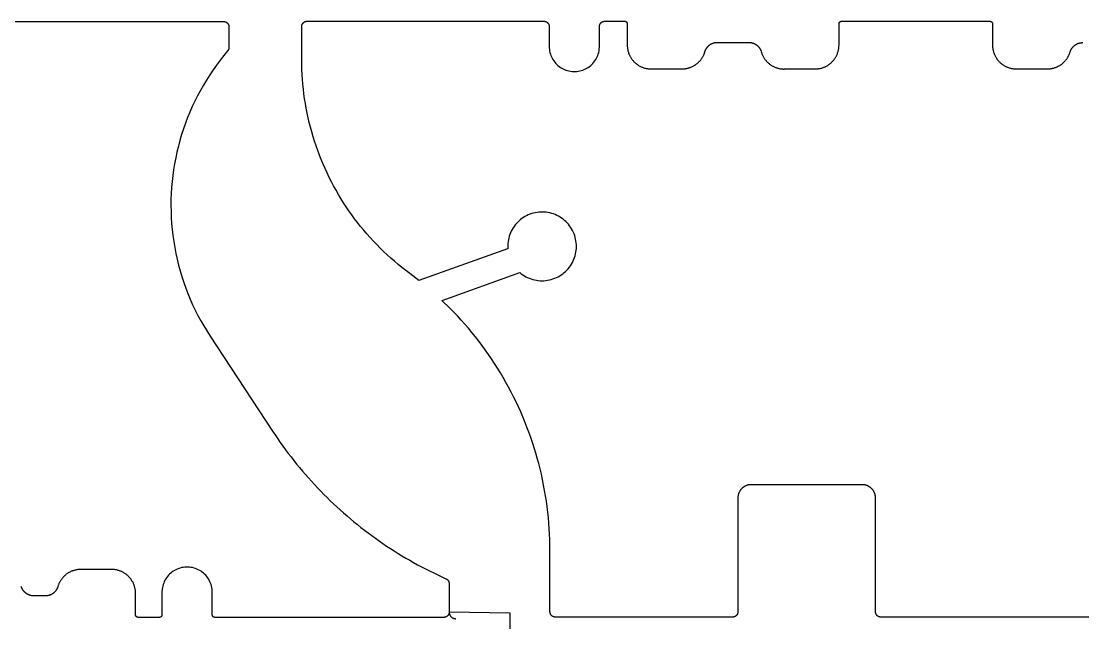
# Model space of a CAD drawing. Extents: x 15 to 3256, y 15 to 486.
# Drawn here: x 1900.8 to 2301.9, y 256.4 to 485.8 of the extents above; entities that cross this region are included whole.
import ezdxf

# ---------------------------------------------------------------- set-up
doc = ezdxf.new("R2010")
doc.units = 0

msp = doc.modelspace()

# ---------------------------------------------------------------- linework, layer by layer
at = {"layer": 'Layer 0', "color": 1}
for p, q in [((1829.300049, 485.700012), (1977.300049, 485.700012)), ((2008.800049, 485.800018), (2098.300049, 485.800018)), ((2121.300049, 485.800018), (2128.800049, 485.800018)), ((2210.800049, 485.800018), (2266.800049, 485.800018)), ((1979.300049, 483.700012), (1979.300049, 475.899994)), ((2006.800049, 471.200012), (2006.800049, 483.800018)), ((2100.300049, 483.800018), (2100.300049, 476.300018)), ((2119.300049, 476.300018), (2119.300049, 483.800018)), ((2129.800049, 484.800018), (2129.800049, 476.800018)), ((2209.800049, 476.800018), (2209.800049, 484.800018)), ((2267.800049, 484.800018), (2267.800049, 476.800018)), ((2163.900146, 477.800018), (2175.699951, 477.800018)), ((2138.800049, 467.800018), (2150.5, 467.800018)), ((2189.100098, 467.800018), (2200.800049, 467.800018)), ((2276.800049, 467.800018), (2288.5, 467.800018)), ((2084.600098, 399.800018), (2051.100098, 387.899994)), ((2051.100098, 387.899994), (2047.599976, 390.600006)), ((2059.800049, 380.399994), (2089.199951, 390.899994)), ((1972.200073, 366.899994), (1995.800049, 331)), ((2218.600098, 310.800018), (2176.600098, 310.800018)), ((2171.600098, 305.800018), (2171.600098, 262.800018)), ((2223.600098, 262.800018), (2223.600098, 305.800018)), ((2100.600098, 262.800018), (2100.600098, 285.800018)), ((1935, 278.800018), (1923.300049, 278.800018)), ((2062.5, 273.5), (2062.5, 262.700012)), ((1909.900024, 268.800018), (1905.599976, 268.800018)), ((1944, 261.700012), (1944, 269.800018)), ((1954, 270.200012), (1954, 261.700012)), ((1973, 261.700012), (1973, 270.200012)), ((2085.600098, 262.300018), (2062.5, 262.700012)), ((2085.600098, 256.399994), (2085.600098, 262.300018)), ((2169.600098, 260.800018), (2102.600098, 260.800018)), ((2373.600098, 260.800018), (2225.600098, 260.800018)), ((1953, 260.700012), (1945, 260.700012)), ((2060.5, 260.700012), (1974, 260.700012))]:
    msp.add_line(p, q, dxfattribs=at)
for points in [[(1977.300049, 485.700012), (1977.361572, 485.699066), (1977.423096, 485.696228), (1977.484497, 485.691498), (1977.545654, 485.684875), (1977.606689, 485.676361), (1977.667358, 485.666016), (1977.727661, 485.653778), (1977.787598, 485.639679), (1977.847046, 485.623749), (1977.906006, 485.606018), (1977.964355, 485.586456), (1978.022095, 485.565125), (1978.079102, 485.542023), (1978.135498, 485.517181), (1978.19104, 485.490601), (1978.245728, 485.462341), (1978.299438, 485.432404), (1978.352295, 485.400818), (1978.404175, 485.367645), (1978.454956, 485.332855), (1978.504639, 485.296539), (1978.553223, 485.258728), (1978.600586, 485.219421), (1978.646729, 485.17868), (1978.69165, 485.136536), (1978.735107, 485.093018), (1978.777344, 485.048187), (1978.818115, 485.002075), (1978.857544, 484.954742), (1978.895386, 484.906219), (1978.931763, 484.856567), (1978.966553, 484.805786), (1978.999756, 484.753998), (1979.031372, 484.701172), (1979.061401, 484.64743), (1979.089722, 484.592773), (1979.116333, 484.537262), (1979.141235, 484.480957), (1979.164429, 484.42392), (1979.185791, 484.366211), (1979.205444, 484.307861), (1979.223267, 484.248932), (1979.239258, 484.189484), (1979.253418, 484.129578), (1979.265625, 484.069244), (1979.276123, 484.008575), (1979.284668, 483.947632), (1979.291382, 483.886444), (1979.296143, 483.825073), (1979.300049, 483.702026)], [(2006.800049, 483.800018), (2006.801025, 483.861603), (2006.803833, 483.923126), (2006.808594, 483.984558), (2006.815186, 484.045807), (2006.82373, 484.106812), (2006.834106, 484.167511), (2006.846313, 484.227875), (2006.860474, 484.287842), (2006.876343, 484.347351), (2006.894165, 484.406311), (2006.913696, 484.464722), (2006.935059, 484.522491), (2006.958252, 484.57959), (2006.983154, 484.635925), (2007.009766, 484.691498), (2007.037964, 484.746216), (2007.067993, 484.800018), (2007.099609, 484.852875), (2007.132813, 484.904755), (2007.167603, 484.955566), (2007.203979, 485.00528), (2007.241943, 485.053864), (2007.28125, 485.101257), (2007.322021, 485.1474), (2007.364258, 485.192291), (2007.407837, 485.23584), (2007.452637, 485.278046), (2007.498779, 485.318817), (2007.546143, 485.358185), (2007.594727, 485.396057), (2007.644531, 485.432404), (2007.695313, 485.467224), (2007.747192, 485.500458), (2007.800049, 485.532074), (2007.853882, 485.562042), (2007.908569, 485.590332), (2007.964111, 485.616943), (2008.020508, 485.641815), (2008.077515, 485.664948), (2008.135376, 485.68634), (2008.193726, 485.705902), (2008.252686, 485.723663), (2008.312256, 485.739624), (2008.372192, 485.753723), (2008.432495, 485.765961), (2008.493286, 485.776337), (2008.554321, 485.784851), (2008.615479, 485.791473), (2008.67688, 485.796234), (2008.800049, 485.800018)], [(2098.300049, 485.800018), (2098.361572, 485.799072), (2098.423096, 485.796234), (2098.484375, 485.791504), (2098.545654, 485.784882), (2098.606689, 485.776367), (2098.667236, 485.766022), (2098.727539, 485.753784), (2098.787598, 485.739685), (2098.846924, 485.723755), (2098.906006, 485.706024), (2098.964355, 485.686462), (2099.021973, 485.665131), (2099.079102, 485.642029), (2099.135498, 485.617188), (2099.190918, 485.590607), (2099.245605, 485.562347), (2099.299561, 485.53241), (2099.352295, 485.500824), (2099.404053, 485.467651), (2099.454834, 485.432861), (2099.504639, 485.396545), (2099.553223, 485.358734), (2099.600586, 485.319427), (2099.646729, 485.278687), (2099.69165, 485.236542), (2099.735107, 485.193024), (2099.777344, 485.148193), (2099.818115, 485.102081), (2099.857422, 485.054749), (2099.895264, 485.006226), (2099.931641, 484.956573), (2099.966553, 484.905792), (2099.999756, 484.854004), (2100.031494, 484.801178), (2100.061523, 484.747437), (2100.089844, 484.69278), (2100.116455, 484.637268), (2100.141357, 484.580963), (2100.164551, 484.523926), (2100.185791, 484.466217), (2100.205322, 484.407867), (2100.223145, 484.348938), (2100.239258, 484.28949), (2100.253418, 484.229584), (2100.265625, 484.16925), (2100.276123, 484.108582), (2100.284668, 484.047638), (2100.29126, 483.98645), (2100.296143, 483.925079), (2100.300049, 483.802032)], [(2119.300049, 483.800018), (2119.301025, 483.861603), (2119.303955, 483.923126), (2119.308594, 483.984558), (2119.315186, 484.045807), (2119.32373, 484.106812), (2119.333984, 484.167511), (2119.346436, 484.227875), (2119.360352, 484.287842), (2119.376465, 484.347351), (2119.394043, 484.406311), (2119.413818, 484.464722), (2119.435059, 484.522491), (2119.458252, 484.57959), (2119.483154, 484.635925), (2119.509766, 484.691498), (2119.538086, 484.746216), (2119.568115, 484.800018), (2119.599609, 484.852875), (2119.632813, 484.904755), (2119.667725, 484.955566), (2119.704102, 485.00528), (2119.741943, 485.053864), (2119.78125, 485.101257), (2119.822021, 485.1474), (2119.864258, 485.192291), (2119.907715, 485.23584), (2119.952637, 485.278046), (2119.998779, 485.318817), (2120.046143, 485.358185), (2120.094727, 485.396057), (2120.144531, 485.432404), (2120.195313, 485.467224), (2120.24707, 485.500458), (2120.300049, 485.532074), (2120.35376, 485.562042), (2120.408447, 485.590332), (2120.464111, 485.616943), (2120.520508, 485.641815), (2120.577637, 485.664948), (2120.635254, 485.68634), (2120.693848, 485.705902), (2120.752686, 485.723663), (2120.812256, 485.739624), (2120.87207, 485.753723), (2120.932617, 485.765961), (2120.993164, 485.776337), (2121.054199, 485.784851), (2121.115479, 485.791473), (2121.177002, 485.796234), (2121.300049, 485.800018)], [(2128.800049, 485.800018), (2128.830811, 485.79953), (2128.861572, 485.798126), (2128.892334, 485.795746), (2128.922852, 485.79245), (2128.953369, 485.788208), (2128.983643, 485.78302), (2129.013916, 485.776886), (2129.043701, 485.769867), (2129.073486, 485.761902), (2129.103027, 485.753021), (2129.13208, 485.743256), (2129.161133, 485.732574), (2129.189697, 485.721039), (2129.217773, 485.708588), (2129.245605, 485.695313), (2129.272949, 485.681183), (2129.299805, 485.666199), (2129.326172, 485.650421), (2129.352051, 485.63382), (2129.377441, 485.616455), (2129.402344, 485.598297), (2129.426514, 485.579376), (2129.450439, 485.559723), (2129.473389, 485.539337), (2129.49585, 485.51828), (2129.517578, 485.496521), (2129.538818, 485.474121), (2129.559082, 485.45105), (2129.578857, 485.427399), (2129.597656, 485.403137), (2129.615967, 485.378296), (2129.633301, 485.352905), (2129.649902, 485.326996), (2129.665771, 485.300598), (2129.680664, 485.273712), (2129.694824, 485.246399), (2129.708252, 485.218628), (2129.720703, 485.190491), (2129.732178, 485.161987), (2129.74292, 485.133118), (2129.752686, 485.103943), (2129.761719, 485.074493), (2129.769531, 485.044769), (2129.776611, 485.014801), (2129.782959, 484.98465), (2129.788086, 484.954315), (2129.792236, 484.923828), (2129.795654, 484.893219), (2129.798096, 484.862549), (2129.800049, 484.801025)], [(2209.800049, 484.800018), (2209.800537, 484.830811), (2209.802002, 484.861572), (2209.804199, 484.892273), (2209.807617, 484.922913), (2209.811768, 484.9534), (2209.817139, 484.983765), (2209.823242, 485.013947), (2209.830322, 485.043945), (2209.838135, 485.073669), (2209.847168, 485.10318), (2209.856934, 485.132385), (2209.867676, 485.161255), (2209.87915, 485.189789), (2209.891602, 485.217987), (2209.904785, 485.245758), (2209.918945, 485.273102), (2209.934082, 485.300018), (2209.949951, 485.326447), (2209.966553, 485.352386), (2209.983887, 485.377777), (2210.001953, 485.402649), (2210.020996, 485.426941), (2210.040527, 485.450623), (2210.061035, 485.473724), (2210.082031, 485.496155), (2210.104004, 485.517944), (2210.126465, 485.539032), (2210.149414, 485.559418), (2210.173096, 485.579102), (2210.19751, 485.598022), (2210.222168, 485.616211), (2210.247803, 485.633606), (2210.273682, 485.650238), (2210.300049, 485.666046), (2210.326904, 485.68103), (2210.354248, 485.69519), (2210.38208, 485.708496), (2210.410156, 485.720917), (2210.438721, 485.732483), (2210.467773, 485.743164), (2210.496826, 485.75296), (2210.526367, 485.761841), (2210.556152, 485.769806), (2210.586182, 485.776855), (2210.616211, 485.78299), (2210.646729, 485.788177), (2210.677246, 485.79245), (2210.707764, 485.795746), (2210.738525, 485.798126), (2210.800049, 485.800018)], [(2266.800049, 485.800018), (2266.830811, 485.79953), (2266.861572, 485.798126), (2266.892334, 485.795746), (2266.922852, 485.79245), (2266.953369, 485.788208), (2266.983643, 485.78302), (2267.013916, 485.776886), (2267.043701, 485.769867), (2267.073486, 485.761902), (2267.103027, 485.753021), (2267.13208, 485.743256), (2267.161133, 485.732574), (2267.189697, 485.721039), (2267.217773, 485.708588), (2267.245605, 485.695313), (2267.272949, 485.681183), (2267.299805, 485.666199), (2267.326172, 485.650421), (2267.352051, 485.63382), (2267.377441, 485.616455), (2267.402344, 485.598297), (2267.426514, 485.579376), (2267.450439, 485.559723), (2267.473389, 485.539337), (2267.49585, 485.51828), (2267.517578, 485.496521), (2267.538818, 485.474121), (2267.559082, 485.45105), (2267.578857, 485.427399), (2267.597656, 485.403137), (2267.615967, 485.378296), (2267.633301, 485.352905), (2267.649902, 485.326996), (2267.665771, 485.300598), (2267.680664, 485.273712), (2267.694824, 485.246399), (2267.708252, 485.218628), (2267.720703, 485.190491), (2267.732178, 485.161987), (2267.74292, 485.133118), (2267.752686, 485.103943), (2267.761719, 485.074493), (2267.769531, 485.044769), (2267.776611, 485.014801), (2267.782959, 484.98465), (2267.788086, 484.954315), (2267.792236, 484.923828), (2267.795654, 484.893219), (2267.798096, 484.862549), (2267.800049, 484.801025)], [(2159.099854, 474.299988), (2159.138672, 474.418823), (2159.18042, 474.536682), (2159.225098, 474.653473), (2159.272461, 474.769104), (2159.322998, 474.883545), (2159.376221, 474.996674), (2159.432129, 475.108429), (2159.490967, 475.218781), (2159.552246, 475.327637), (2159.616455, 475.434937), (2159.68335, 475.540588), (2159.752686, 475.644562), (2159.824707, 475.746765), (2159.899414, 475.847168), (2159.976318, 475.945679), (2160.055664, 476.042236), (2160.137451, 476.13681), (2160.22168, 476.229309), (2160.307861, 476.319672), (2160.396484, 476.407867), (2160.487305, 476.493835), (2160.580322, 476.577545), (2160.675049, 476.658905), (2160.771973, 476.737854), (2160.87085, 476.814392), (2160.97168, 476.888458), (2161.074219, 476.959991), (2161.178467, 477.028931), (2161.284424, 477.095276), (2161.39209, 477.158966), (2161.501221, 477.219971), (2161.611816, 477.278229), (2161.723877, 477.33371), (2161.837158, 477.386414), (2161.951904, 477.436279), (2162.067627, 477.483276), (2162.18457, 477.527374), (2162.302734, 477.568542), (2162.421875, 477.606781), (2162.541748, 477.642029), (2162.662598, 477.674286), (2162.783936, 477.703552), (2162.90625, 477.729767), (2163.029053, 477.75293), (2163.152588, 477.773071), (2163.276367, 477.7901), (2163.400635, 477.804047), (2163.525146, 477.814911), (2163.649902, 477.822693), (2163.899902, 477.828888)], [(2175.699951, 477.800018), (2175.82373, 477.798492), (2175.947266, 477.793884), (2176.070801, 477.786255), (2176.194092, 477.775543), (2176.316895, 477.76181), (2176.439453, 477.745026), (2176.561523, 477.72522), (2176.683105, 477.702393), (2176.804199, 477.676575), (2176.924561, 477.647766), (2177.043945, 477.615967), (2177.162842, 477.581238), (2177.280518, 477.543579), (2177.397461, 477.503021), (2177.513428, 477.459595), (2177.62793, 477.4133), (2177.741699, 477.364197), (2177.85376, 477.312286), (2177.964844, 477.257629), (2178.074463, 477.200226), (2178.182617, 477.140137), (2178.289307, 477.077393), (2178.394287, 477.012024), (2178.497559, 476.944061), (2178.599365, 476.873596), (2178.699219, 476.800629), (2178.797119, 476.725189), (2178.893311, 476.647369), (2178.987549, 476.5672), (2179.079834, 476.484711), (2179.169922, 476.399963), (2179.257813, 476.313019), (2179.34375, 476.223907), (2179.427246, 476.132721), (2179.508545, 476.03949), (2179.587646, 475.944275), (2179.664307, 475.847107), (2179.738281, 475.748108), (2179.810059, 475.647308), (2179.87915, 475.544739), (2179.945801, 475.440521), (2180.01001, 475.334656), (2180.071289, 475.227264), (2180.129883, 475.118378), (2180.186035, 475.008057), (2180.239258, 474.896393), (2180.289795, 474.783447), (2180.337402, 474.669312), (2180.382324, 474.554016), (2180.463135, 474.320251)], [(2297.099854, 474.199982), (2297.138672, 474.318848), (2297.18042, 474.436707), (2297.225098, 474.553497), (2297.272461, 474.669128), (2297.322998, 474.783539), (2297.376221, 474.896667), (2297.432129, 475.008453), (2297.490967, 475.118805), (2297.552246, 475.227661), (2297.616455, 475.334961), (2297.68335, 475.440613), (2297.752686, 475.544586), (2297.824707, 475.64679), (2297.899414, 475.747192), (2297.976318, 475.845703), (2298.055664, 475.942261), (2298.137451, 476.036804), (2298.22168, 476.129303), (2298.307861, 476.219696), (2298.396484, 476.307892), (2298.487305, 476.39386), (2298.580322, 476.477539), (2298.675049, 476.558899), (2298.771973, 476.637878), (2298.87085, 476.714417), (2298.97168, 476.788452), (2299.074219, 476.859985), (2299.178467, 476.928955), (2299.284424, 476.9953), (2299.39209, 477.05899), (2299.501221, 477.119965), (2299.611816, 477.178223), (2299.723877, 477.233734), (2299.837158, 477.286407), (2299.951904, 477.336273), (2300.067627, 477.38327), (2300.18457, 477.427368), (2300.302734, 477.468536), (2300.421875, 477.506775), (2300.541748, 477.542023), (2300.662598, 477.57431), (2300.783936, 477.603546), (2300.90625, 477.629791), (2301.029053, 477.652954), (2301.152588, 477.673065), (2301.276367, 477.690125), (2301.400635, 477.704071), (2301.525146, 477.714935), (2301.649902, 477.722687), (2301.899902, 477.728912)], [(1978.800049, 474.600037), (1977.352295, 472.852386), (1975.949097, 471.068817), (1974.591309, 469.250427), (1973.279785, 467.398407), (1972.015381, 465.513916), (1970.798828, 463.598145), (1969.630981, 461.652313), (1968.512573, 459.677673), (1967.444214, 457.675476), (1966.426758, 455.646973), (1965.460693, 453.593475), (1964.546753, 451.516296), (1963.685425, 449.416718), (1962.877319, 447.296112), (1962.122803, 445.155792), (1961.422607, 442.997131), (1960.776978, 440.821533), (1960.186401, 438.630341), (1959.651245, 436.424957), (1959.171875, 434.206787), (1958.748535, 431.977234), (1958.381592, 429.737732), (1958.071167, 427.489685), (1957.817505, 425.234497), (1957.620728, 422.973663), (1957.481079, 420.708588), (1957.39856, 418.440704), (1957.373169, 416.171478), (1957.405029, 413.902313), (1957.494019, 411.634674), (1957.640137, 409.369995), (1957.843384, 407.109741), (1958.103516, 404.855316), (1958.420288, 402.608154), (1958.793701, 400.36972), (1959.223389, 398.141388), (1959.709106, 395.924591), (1960.250488, 393.720734), (1960.84729, 391.531219), (1961.499146, 389.357483), (1962.205566, 387.200836), (1962.966064, 385.062683), (1963.780273, 382.944397), (1964.647583, 380.84729), (1965.567505, 378.772705), (1966.539429, 376.721985), (1967.562744, 374.696381), (1968.636719, 372.697235), (1969.760742, 370.7258), (1972.156128, 366.871155)], [(1979.300049, 475.902008), (1979.299927, 475.873962), (1979.299316, 475.845917), (1979.29834, 475.817902), (1979.296997, 475.789886), (1979.295288, 475.761902), (1979.293091, 475.733948), (1979.290649, 475.705994), (1979.28772, 475.678131), (1979.284424, 475.650269), (1979.28064, 475.622467), (1979.276611, 475.594727), (1979.272095, 475.567047), (1979.267334, 475.539429), (1979.262085, 475.511871), (1979.256348, 475.484406), (1979.250366, 475.457001), (1979.244019, 475.429718), (1979.237183, 475.402496), (1979.22998, 475.375397), (1979.222534, 475.348389), (1979.2146, 475.321472), (1979.206299, 475.294678), (1979.197632, 475.268036), (1979.188477, 475.241486), (1979.179077, 475.215057), (1979.169312, 475.188782), (1979.15918, 475.162659), (1979.148682, 475.136658), (1979.137817, 475.110809), (1979.126465, 475.085114), (1979.114868, 475.059601), (1979.102905, 475.03421), (1979.090576, 475.009033), (1979.078003, 474.984009), (1979.064941, 474.959167), (1979.051636, 474.934509), (1979.037842, 474.910065), (1979.023804, 474.885773), (1979.009399, 474.861725), (1978.994751, 474.83786), (1978.979614, 474.814209), (1978.964233, 474.790741), (1978.948486, 474.767517), (1978.932495, 474.744537), (1978.916138, 474.721741), (1978.899414, 474.699188), (1978.882446, 474.67691), (1978.865112, 474.654816), (1978.847534, 474.632996), (1978.811401, 474.590118)], [(2100.300049, 476.300018), (2100.318115, 475.714996), (2100.37207, 475.132202), (2100.461914, 474.553833), (2100.587158, 473.982117), (2100.747314, 473.419189), (2100.941895, 472.867188), (2101.170166, 472.328217), (2101.431152, 471.804321), (2101.723877, 471.297485), (2102.047363, 470.809631), (2102.400146, 470.342651), (2102.781006, 469.898254), (2103.188477, 469.478149), (2103.621094, 469.083984), (2104.077148, 468.717163), (2104.555176, 468.37915), (2105.052734, 468.071198), (2105.568604, 467.794464), (2106.100342, 467.550049), (2106.64624, 467.338806), (2107.204102, 467.161621), (2107.771729, 467.019073), (2108.347168, 466.911804), (2108.927979, 466.840118), (2109.512207, 466.804382), (2110.097412, 466.804688), (2110.681641, 466.841003), (2111.262451, 466.913239), (2111.837646, 467.021118), (2112.405273, 467.164185), (2112.962891, 467.341949), (2113.508545, 467.553741), (2114.040039, 467.798706), (2114.55542, 468.075928), (2115.052979, 468.384369), (2115.530518, 468.72287), (2115.986084, 469.090149), (2116.418457, 469.484772), (2116.825439, 469.905243), (2117.206055, 470.350006), (2117.55835, 470.817383), (2117.881104, 471.305542), (2118.17334, 471.812653), (2118.433838, 472.336792), (2118.661621, 472.876007), (2118.855469, 473.428192), (2119.015137, 473.991272), (2119.139893, 474.563141), (2119.229248, 475.141571), (2119.300049, 476.309509)], [(2129.800049, 476.800018), (2129.804199, 476.522858), (2129.817139, 476.245972), (2129.838379, 475.969604), (2129.868164, 475.694031), (2129.906494, 475.419495), (2129.953369, 475.146271), (2130.008301, 474.874634), (2130.071777, 474.604797), (2130.143555, 474.337067), (2130.223633, 474.071655), (2130.311768, 473.808838), (2130.407715, 473.548859), (2130.511963, 473.291962), (2130.623779, 473.038391), (2130.743652, 472.788391), (2130.87085, 472.542175), (2131.005859, 472.300018), (2131.148193, 472.062134), (2131.297607, 471.828735), (2131.454346, 471.600067), (2131.61792, 471.376312), (2131.78833, 471.157715), (2131.965332, 470.944458), (2132.148926, 470.736755), (2132.338867, 470.534821), (2132.534912, 470.338806), (2132.736816, 470.148956), (2132.94458, 469.965393), (2133.157715, 469.7883), (2133.376221, 469.617859), (2133.600098, 469.454254), (2133.828857, 469.297607), (2134.062256, 469.148071), (2134.300049, 469.005798), (2134.542236, 468.870911), (2134.78833, 468.743561), (2135.03833, 468.62384), (2135.291992, 468.511871), (2135.548828, 468.407776), (2135.808838, 468.311646), (2136.071777, 468.223541), (2136.337158, 468.143585), (2136.604736, 468.071838), (2136.874512, 468.008392), (2137.14624, 467.953278), (2137.419434, 467.906525), (2137.694092, 467.868225), (2137.969727, 467.838409), (2138.246094, 467.817078), (2138.800049, 467.800018)], [(2150.5, 467.800018), (2150.727295, 467.802887), (2150.954346, 467.811493), (2151.181152, 467.825836), (2151.407471, 467.845886), (2151.633301, 467.871674), (2151.858398, 467.903137), (2152.082764, 467.940277), (2152.305908, 467.983063), (2152.527832, 468.031464), (2152.748779, 468.08548), (2152.968018, 468.14502), (2153.185791, 468.210114), (2153.401855, 468.28067), (2153.615967, 468.356659), (2153.828125, 468.438019), (2154.03833, 468.524719), (2154.246094, 468.616699), (2154.45166, 468.713898), (2154.654541, 468.816254), (2154.854736, 468.923706), (2155.052246, 469.036163), (2155.246826, 469.153595), (2155.438477, 469.275879), (2155.626709, 469.402985), (2155.812012, 469.53479), (2155.993652, 469.671234), (2156.171875, 469.812225), (2156.34668, 469.957672), (2156.517578, 470.107483), (2156.68457, 470.261566), (2156.847656, 470.4198), (2157.006836, 470.582123), (2157.161621, 470.748413), (2157.312256, 470.918549), (2157.45874, 471.092438), (2157.600586, 471.269958), (2157.738037, 471.451019), (2157.870605, 471.635468), (2157.998779, 471.823242), (2158.12207, 472.01416), (2158.240479, 472.20816), (2158.354004, 472.40506), (2158.462402, 472.604767), (2158.565918, 472.807159), (2158.664063, 473.012115), (2158.75708, 473.219452), (2158.844971, 473.429108), (2158.927246, 473.640869), (2159.004395, 473.854675), (2159.142334, 474.287781)], [(2180.400146, 474.299988), (2180.466064, 474.080566), (2180.537598, 473.862915), (2180.614746, 473.647156), (2180.697266, 473.43338), (2180.785156, 473.221802), (2180.878418, 473.012482), (2180.977051, 472.805603), (2181.080566, 472.601288), (2181.189453, 472.399658), (2181.303467, 472.200836), (2181.422363, 472.004974), (2181.546143, 471.812195), (2181.674805, 471.622589), (2181.80835, 471.43631), (2181.946289, 471.253448), (2182.089111, 471.074188), (2182.236084, 470.89856), (2182.387695, 470.726715), (2182.543701, 470.558777), (2182.703613, 470.394806), (2182.86792, 470.234985), (2183.036133, 470.079346), (2183.208008, 469.928009), (2183.383789, 469.781067), (2183.563477, 469.638641), (2183.746338, 469.500793), (2183.932861, 469.367645), (2184.122559, 469.239227), (2184.315674, 469.115662), (2184.511719, 468.99704), (2184.710693, 468.883392), (2184.912354, 468.774841), (2185.116943, 468.671417), (2185.323975, 468.573212), (2185.533203, 468.480255), (2185.745117, 468.392639), (2185.958984, 468.310425), (2186.174805, 468.233643), (2186.392578, 468.162354), (2186.612061, 468.096588), (2186.833008, 468.036407), (2187.055664, 467.981842), (2187.279541, 467.932922), (2187.504639, 467.889679), (2187.730469, 467.852142), (2187.95752, 467.820343), (2188.185059, 467.794312), (2188.41333, 467.774017), (2188.64209, 467.759552), (2189.100098, 467.747955)], [(2200.800049, 467.800018), (2201.077393, 467.804291), (2201.354492, 467.817108), (2201.631104, 467.83847), (2201.906738, 467.868317), (2202.181396, 467.906677), (2202.454834, 467.953461), (2202.726563, 468.008636), (2202.996582, 468.072205), (2203.264648, 468.144012), (2203.530029, 468.22406), (2203.792969, 468.312286), (2204.053223, 468.408539), (2204.310303, 468.512756), (2204.563965, 468.624878), (2204.813965, 468.74472), (2205.060303, 468.872253), (2205.302734, 469.007294), (2205.540527, 469.14975), (2205.77417, 469.299438), (2206.00293, 469.456299), (2206.226807, 469.620087), (2206.445313, 469.790741), (2206.658691, 469.968018), (2206.866455, 470.151794), (2207.068359, 470.341888), (2207.264404, 470.538116), (2207.454346, 470.740265), (2207.637939, 470.948212), (2207.814941, 471.161682), (2207.985352, 471.380524), (2208.148926, 471.604523), (2208.305664, 471.833435), (2208.455078, 472.067078), (2208.597168, 472.305206), (2208.732178, 472.547607), (2208.859375, 472.794067), (2208.979004, 473.044312), (2209.09082, 473.298126), (2209.194824, 473.555267), (2209.290771, 473.815491), (2209.378662, 474.078552), (2209.458496, 474.344177), (2209.530029, 474.612152), (2209.593262, 474.882202), (2209.648193, 475.154083), (2209.694824, 475.427521), (2209.73291, 475.70224), (2209.762451, 475.978027), (2209.783447, 476.254608), (2209.800049, 476.809021)], [(2267.800049, 476.800018), (2267.804199, 476.522858), (2267.817139, 476.245972), (2267.838379, 475.969604), (2267.868164, 475.694031), (2267.906494, 475.419495), (2267.953369, 475.146271), (2268.008301, 474.874634), (2268.071777, 474.604797), (2268.143555, 474.337067), (2268.223633, 474.071655), (2268.311768, 473.808838), (2268.407715, 473.548859), (2268.511963, 473.291962), (2268.623779, 473.038391), (2268.743652, 472.788391), (2268.87085, 472.542175), (2269.005859, 472.300018), (2269.148193, 472.062134), (2269.297607, 471.828735), (2269.454346, 471.600067), (2269.61792, 471.376312), (2269.78833, 471.157715), (2269.965332, 470.944458), (2270.148926, 470.736755), (2270.338867, 470.534821), (2270.534912, 470.338806), (2270.736816, 470.148956), (2270.94458, 469.965393), (2271.157715, 469.7883), (2271.376221, 469.617859), (2271.600098, 469.454254), (2271.828857, 469.297607), (2272.062256, 469.148071), (2272.300049, 469.005798), (2272.542236, 468.870911), (2272.78833, 468.743561), (2273.03833, 468.62384), (2273.291992, 468.511871), (2273.548828, 468.407776), (2273.808838, 468.311646), (2274.071777, 468.223541), (2274.337158, 468.143585), (2274.604736, 468.071838), (2274.874512, 468.008392), (2275.14624, 467.953278), (2275.419434, 467.906525), (2275.694092, 467.868225), (2275.969727, 467.838409), (2276.246094, 467.817078), (2276.800049, 467.800018)], [(2288.5, 467.800018), (2288.725342, 467.802826), (2288.950684, 467.81131), (2289.175537, 467.825409), (2289.400146, 467.845123), (2289.624023, 467.870483), (2289.847168, 467.901428), (2290.06958, 467.937958), (2290.291016, 467.980042), (2290.511475, 468.027649), (2290.730469, 468.08078), (2290.947998, 468.139343), (2291.164063, 468.203369), (2291.378662, 468.272797), (2291.591309, 468.347534), (2291.802002, 468.427582), (2292.010498, 468.512909), (2292.217041, 468.603394), (2292.420898, 468.699066), (2292.622559, 468.799774), (2292.821777, 468.905518), (2293.018066, 469.016205), (2293.211426, 469.131775), (2293.4021, 469.252167), (2293.5896, 469.377289), (2293.773682, 469.50705), (2293.954834, 469.641418), (2294.132324, 469.780243), (2294.306396, 469.923492), (2294.476807, 470.071045), (2294.643311, 470.222809), (2294.806152, 470.378693), (2294.964844, 470.538635), (2295.119629, 470.702484), (2295.270264, 470.870148), (2295.416748, 471.041534), (2295.558594, 471.216553), (2295.696289, 471.39505), (2295.829346, 471.576935), (2295.957764, 471.762115), (2296.081543, 471.950439), (2296.200684, 472.141815), (2296.314941, 472.336121), (2296.424316, 472.533203), (2296.528564, 472.732971), (2296.62793, 472.935272), (2296.722168, 473.140015), (2296.811279, 473.347076), (2296.89502, 473.556274), (2296.973633, 473.767517), (2297.11499, 474.195557)], [(2047.599976, 390.600037), (2046.128784, 391.701569), (2044.677979, 392.829987), (2043.248291, 393.984833), (2041.839966, 395.165771), (2040.453735, 396.372406), (2039.089722, 397.604309), (2037.748657, 398.861053), (2036.43103, 400.142242), (2035.136963, 401.447418), (2033.86731, 402.776184), (2032.62207, 404.128021), (2031.4021, 405.502533), (2030.207397, 406.899231), (2029.038696, 408.317657), (2027.89624, 409.757324), (2026.780396, 411.217712), (2025.69165, 412.698395), (2024.630249, 414.198822), (2023.596558, 415.718475), (2022.591064, 417.256897), (2021.613892, 418.813538), (2020.665527, 420.387878), (2019.746338, 421.97937), (2018.856567, 423.587463), (2017.996338, 425.21167), (2017.16626, 426.85141), (2016.366333, 428.506104), (2015.597046, 430.175232), (2014.858521, 431.858215), (2014.151001, 433.554504), (2013.474854, 435.263489), (2012.8302, 436.984619), (2012.217285, 438.717285), (2011.636353, 440.460938), (2011.087524, 442.214966), (2010.571045, 443.97879), (2010.087036, 445.751801), (2009.63562, 447.533417), (2009.217163, 449.323029), (2008.831543, 451.120026), (2008.479126, 452.923798), (2008.159912, 454.733765), (2007.873901, 456.549255), (2007.621338, 458.36972), (2007.402344, 460.194519), (2007.216919, 462.023041), (2007.065063, 463.854645), (2006.946899, 465.688721), (2006.862427, 467.524689), (2006.794922, 471.200012)], [(2109.100098, 406.800018), (2108.761475, 407.408356), (2108.390869, 407.99765), (2107.989258, 408.566223), (2107.557617, 409.112427), (2107.097412, 409.634674), (2106.609619, 410.1315), (2106.096191, 410.60144), (2105.558105, 411.043121), (2104.99707, 411.455322), (2104.414795, 411.836823), (2103.812744, 412.186523), (2103.192871, 412.503448), (2102.556885, 412.786652), (2101.906738, 413.035309), (2101.244141, 413.248749), (2100.571045, 413.426331), (2099.889404, 413.567535), (2099.201172, 413.671967), (2098.508057, 413.739319), (2097.812744, 413.769409), (2097.116455, 413.762146), (2096.421875, 413.717529), (2095.730469, 413.635712), (2095.044678, 413.516907), (2094.365967, 413.361481), (2093.696777, 413.169891), (2093.038818, 412.942657), (2092.393799, 412.68045), (2091.763916, 412.384003), (2091.150879, 412.05423), (2090.556396, 411.692017), (2089.982178, 411.298431), (2089.429932, 410.874603), (2088.901123, 410.421753), (2088.397461, 409.941193), (2087.920166, 409.434296), (2087.470947, 408.902527), (2087.050781, 408.347412), (2086.661133, 407.770569), (2086.302979, 407.173676), (2085.977295, 406.55838), (2085.685059, 405.926514), (2085.427246, 405.279877), (2085.204346, 404.620361), (2085.017334, 403.949799), (2084.866455, 403.270203), (2084.752197, 402.583466), (2084.675049, 401.891602), (2084.63501, 401.196594), (2084.667236, 399.805176)], [(2089.200195, 390.899933), (2089.74707, 390.460815), (2090.316895, 390.051819), (2090.907715, 389.674225), (2091.518311, 389.329071), (2092.146729, 389.017395), (2092.790771, 388.740112), (2093.448975, 388.498016), (2094.119385, 388.291809), (2094.800049, 388.122101), (2095.488525, 387.98938), (2096.18335, 387.894073), (2096.882324, 387.836395), (2097.583496, 387.816559), (2098.284668, 387.834595), (2098.983643, 387.890472), (2099.678711, 387.984039), (2100.36792, 388.11499), (2101.048828, 388.282928), (2101.719727, 388.487427), (2102.378418, 388.727844), (2103.023438, 389.003479), (2103.652588, 389.313538), (2104.263916, 389.657135), (2104.855957, 390.033234), (2105.426758, 390.440735), (2105.974609, 390.878479), (2106.498291, 391.345184), (2106.99585, 391.839478), (2107.46582, 392.359894), (2107.907227, 392.904968), (2108.318604, 393.473053), (2108.698486, 394.062531), (2109.046143, 394.671661), (2109.360352, 395.298676), (2109.640381, 395.941772), (2109.88501, 396.598999), (2110.093994, 397.268524), (2110.266357, 397.948334), (2110.401855, 398.636475), (2110.5, 399.330902), (2110.560547, 400.029663), (2110.583252, 400.730621), (2110.568115, 401.431824), (2110.515137, 402.131165), (2110.424316, 402.826599), (2110.296143, 403.516144), (2110.131104, 404.197784), (2109.929199, 404.869476), (2109.691406, 405.529297), (2109.111084, 406.805664)], [(2100.600098, 285.930023), (2100.581543, 288.004242), (2100.529785, 290.077881), (2100.445068, 292.150421), (2100.327148, 294.221375), (2100.17627, 296.290161), (2099.992432, 298.356293), (2099.775635, 300.41922), (2099.525879, 302.478424), (2099.243408, 304.533386), (2098.927979, 306.583588), (2098.580078, 308.628479), (2098.199463, 310.667572), (2097.786621, 312.700317), (2097.341064, 314.726227), (2096.863525, 316.744781), (2096.35376, 318.755432), (2095.811768, 320.757721), (2095.238037, 322.751099), (2094.632568, 324.735046), (2093.995605, 326.709106), (2093.327148, 328.672729), (2092.627441, 330.625458), (2091.896729, 332.566772), (2091.135254, 334.496185), (2090.342773, 336.413177), (2089.52002, 338.317322), (2088.666992, 340.208069), (2087.783691, 342.084961), (2086.87085, 343.94751), (2085.928223, 345.795288), (2084.956299, 347.627777), (2083.955322, 349.444519), (2082.925293, 351.245056), (2081.866943, 353.028931), (2080.780029, 354.795715), (2079.665039, 356.544891), (2078.522461, 358.276093), (2077.352295, 359.9888), (2076.155029, 361.682648), (2074.930908, 363.357178), (2073.680176, 365.011963), (2072.403076, 366.646576), (2071.100098, 368.26062), (2069.771729, 369.853638), (2068.417969, 371.425293), (2067.039307, 372.975128), (2065.635986, 374.502747), (2064.20874, 376.007813), (2062.757324, 377.489899), (2059.784912, 380.383728)], [(1995.800049, 330.999969), (1996.746216, 329.576752), (1997.708252, 328.164215), (1998.685913, 326.762482), (1999.679199, 325.371765), (2000.687866, 323.992218), (2001.712036, 322.624054), (2002.751343, 321.267395), (2003.805664, 319.922424), (2004.875, 318.589294), (2005.959229, 317.268219), (2007.058105, 315.95932), (2008.171509, 314.662781), (2009.299316, 313.378784), (2010.441406, 312.107422), (2011.597656, 310.848907), (2012.767822, 309.603394), (2013.951904, 308.371033), (2015.149536, 307.151947), (2016.36084, 305.94632), (2017.585449, 304.754303), (2018.823364, 303.57605), (2020.074341, 302.411682), (2021.338257, 301.261383), (2022.61499, 300.125244), (2023.904175, 299.003448), (2025.205933, 297.896088), (2026.52002, 296.803375), (2027.846069, 295.725403), (2029.184204, 294.662292), (2030.534058, 293.614197), (2031.89563, 292.581238), (2033.268555, 291.563568), (2034.652832, 290.561279), (2036.048096, 289.574524), (2037.454346, 288.603394), (2038.87146, 287.648041), (2040.299072, 286.708588), (2041.737061, 285.785126), (2043.185303, 284.877777), (2044.643555, 283.986664), (2046.111816, 283.111908), (2047.5896, 282.253571), (2049.076904, 281.411835), (2050.573486, 280.586731), (2052.079346, 279.778412), (2053.593994, 278.986938), (2055.117432, 278.212433), (2056.649414, 277.455017), (2058.189697, 276.714722), (2061.293945, 275.286377)], [(2176.600098, 310.800018), (2176.446045, 310.797638), (2176.292236, 310.790527), (2176.138672, 310.778687), (2175.985596, 310.762115), (2175.833252, 310.740845), (2175.681396, 310.714874), (2175.530518, 310.684265), (2175.380615, 310.649017), (2175.231689, 310.609131), (2175.084229, 310.564728), (2174.938232, 310.515778), (2174.793945, 310.462372), (2174.651123, 310.404541), (2174.510254, 310.342346), (2174.371338, 310.275848), (2174.234619, 310.205078), (2174.100098, 310.130157), (2173.968018, 310.051117), (2173.838379, 309.968018), (2173.711182, 309.881012), (2173.586914, 309.7901), (2173.465576, 309.695435), (2173.346924, 309.597046), (2173.231689, 309.495056), (2173.119385, 309.389587), (2173.010498, 309.280701), (2172.905029, 309.168488), (2172.802979, 309.053101), (2172.70459, 308.934631), (2172.610107, 308.813202), (2172.519043, 308.688904), (2172.432129, 308.561859), (2172.349121, 308.43219), (2172.27002, 308.300018), (2172.195068, 308.165497), (2172.124268, 308.028717), (2172.057861, 307.889832), (2171.995605, 307.748962), (2171.937744, 307.606232), (2171.884277, 307.461792), (2171.835449, 307.315796), (2171.791016, 307.168335), (2171.751221, 307.019592), (2171.71582, 306.86969), (2171.685303, 306.718781), (2171.65918, 306.566986), (2171.637939, 306.414459), (2171.621338, 306.261353), (2171.609619, 306.107819), (2171.600098, 305.800018)], [(2223.600098, 305.805023), (2223.597656, 305.958893), (2223.590332, 306.11261), (2223.578369, 306.266052), (2223.561523, 306.419037), (2223.540283, 306.571442), (2223.51416, 306.723114), (2223.483398, 306.873901), (2223.447998, 307.023682), (2223.408203, 307.172302), (2223.363525, 307.319611), (2223.314453, 307.465485), (2223.260986, 307.609802), (2223.203125, 307.75238), (2223.140869, 307.893127), (2223.074219, 308.03186), (2223.003418, 308.168518), (2222.928467, 308.302917), (2222.849365, 308.434937), (2222.766357, 308.564453), (2222.679443, 308.691376), (2222.588379, 308.815552), (2222.493652, 308.936859), (2222.395264, 309.055206), (2222.293457, 309.170441), (2222.187988, 309.282532), (2222.079102, 309.391296), (2221.966797, 309.496643), (2221.851563, 309.598511), (2221.733154, 309.696777), (2221.611572, 309.791351), (2221.487305, 309.882141), (2221.360352, 309.969055), (2221.230713, 310.052032), (2221.098633, 310.130981), (2220.964111, 310.205811), (2220.827393, 310.276489), (2220.688721, 310.342926), (2220.547852, 310.405029), (2220.405273, 310.462799), (2220.260742, 310.516144), (2220.11499, 310.565033), (2219.967529, 310.609375), (2219.818848, 310.6492), (2219.669189, 310.684418), (2219.518311, 310.714996), (2219.366455, 310.740936), (2219.214111, 310.762177), (2219.061035, 310.778717), (2218.907715, 310.790558), (2218.600098, 310.800018)], [(1923.300049, 278.800018), (1923.074707, 278.797211), (1922.849487, 278.788727), (1922.624512, 278.774628), (1922.400024, 278.754913), (1922.176025, 278.729553), (1921.952759, 278.698608), (1921.730347, 278.662079), (1921.509033, 278.619995), (1921.288696, 278.572388), (1921.069702, 278.519257), (1920.852051, 278.460693), (1920.635864, 278.396667), (1920.421509, 278.327271), (1920.208862, 278.252502), (1919.998169, 278.172455), (1919.789551, 278.087128), (1919.58313, 277.996643), (1919.379028, 277.901001), (1919.177368, 277.800262), (1918.978394, 277.694519), (1918.782104, 277.583832), (1918.588623, 277.468262), (1918.398071, 277.34787), (1918.210571, 277.222748), (1918.026245, 277.092987), (1917.845337, 276.958649), (1917.667725, 276.819794), (1917.493774, 276.676575), (1917.323364, 276.529022), (1917.156738, 276.377258), (1916.994019, 276.221344), (1916.835205, 276.061432), (1916.68042, 275.897583), (1916.529785, 275.729919), (1916.383423, 275.558533), (1916.241455, 275.383514), (1916.10376, 275.205017), (1915.970703, 275.023132), (1915.842163, 274.837952), (1915.718384, 274.649628), (1915.599365, 274.458252), (1915.485107, 274.263977), (1915.375732, 274.066864), (1915.271484, 273.867126), (1915.172119, 273.664795), (1915.077881, 273.460052), (1914.98877, 273.253021), (1914.904907, 273.043823), (1914.826294, 272.832581), (1914.685181, 272.40451)], [(1944, 269.809021), (1943.995483, 270.085999), (1943.982422, 270.362701), (1943.960815, 270.638855), (1943.930786, 270.914246), (1943.892212, 271.188568), (1943.845337, 271.461578), (1943.789917, 271.733002), (1943.726318, 272.002594), (1943.654419, 272.270111), (1943.574341, 272.535278), (1943.486084, 272.797882), (1943.389771, 273.057617), (1943.285522, 273.31427), (1943.173462, 273.567596), (1943.053589, 273.817352), (1942.926147, 274.063293), (1942.79126, 274.305206), (1942.648926, 274.542847), (1942.499268, 274.776001), (1942.342651, 275.004456), (1942.178955, 275.227966), (1942.008545, 275.44632), (1941.831421, 275.659332), (1941.647827, 275.866791), (1941.458008, 276.068512), (1941.262085, 276.264282), (1941.060181, 276.453949), (1940.852539, 276.637299), (1940.639282, 276.814178), (1940.420776, 276.984406), (1940.197021, 277.147827), (1939.968506, 277.304291), (1939.735229, 277.453644), (1939.497437, 277.595734), (1939.255371, 277.730469), (1939.009277, 277.857666), (1938.759399, 277.977234), (1938.505981, 278.08905), (1938.249146, 278.193024), (1937.98938, 278.289063), (1937.726685, 278.377045), (1937.461426, 278.456879), (1937.193848, 278.528534), (1936.924194, 278.591919), (1936.65271, 278.646973), (1936.379639, 278.693634), (1936.105347, 278.731903), (1935.829834, 278.761688), (1935.553711, 278.782959), (1935, 278.800018)], [(1973, 270.209503), (1972.981445, 270.794128), (1972.92688, 271.376495), (1972.836548, 271.954407), (1972.710938, 272.525665), (1972.550293, 273.088104), (1972.355469, 273.639618), (1972.126953, 274.17807), (1971.865845, 274.701447), (1971.572998, 275.207764), (1971.249512, 275.695099), (1970.896606, 276.161591), (1970.515747, 276.605469), (1970.108154, 277.025085), (1969.675659, 277.418823), (1969.219727, 277.785217), (1968.742065, 278.122833), (1968.244507, 278.43042), (1967.729004, 278.706787), (1967.19751, 278.950928), (1966.651978, 279.161896), (1966.094482, 279.338867), (1965.5271, 279.481232), (1964.952026, 279.588379), (1964.371582, 279.659943), (1963.78772, 279.695648), (1963.202759, 279.695374), (1962.619019, 279.659088), (1962.038574, 279.586914), (1961.463623, 279.479187), (1960.896484, 279.336273), (1960.339111, 279.158752), (1959.793823, 278.947235), (1959.262451, 278.702576), (1958.747314, 278.425659), (1958.25, 278.117584), (1957.772705, 277.77948), (1957.317139, 277.412659), (1956.88501, 277.018494), (1956.477905, 276.59848), (1956.097412, 276.154205), (1955.745117, 275.687347), (1955.422119, 275.199707), (1955.129639, 274.693085), (1954.869019, 274.169464), (1954.641113, 273.630768), (1954.446777, 273.079071), (1954.286743, 272.516479), (1954.161621, 271.945099), (1954.072021, 271.367096), (1954, 270.200012)], [(2061.300049, 275.299988), (2061.340576, 275.281464), (2061.380371, 275.262024), (2061.419922, 275.241699), (2061.459229, 275.22049), (2061.497803, 275.198395), (2061.535889, 275.175446), (2061.573242, 275.151611), (2061.610352, 275.126953), (2061.646729, 275.101471), (2061.682617, 275.075165), (2061.718018, 275.048065), (2061.752686, 275.020172), (2061.786621, 274.991516), (2061.819824, 274.962097), (2061.852539, 274.931915), (2061.884521, 274.901001), (2061.915771, 274.869385), (2061.946533, 274.837067), (2061.976318, 274.804077), (2062.005371, 274.770416), (2062.033691, 274.736115), (2062.061035, 274.701172), (2062.087891, 274.665619), (2062.11377, 274.629456), (2062.138916, 274.592743), (2062.163086, 274.55545), (2062.186523, 274.517639), (2062.208984, 274.479309), (2062.230713, 274.44046), (2062.251465, 274.401154), (2062.271484, 274.361389), (2062.290283, 274.321167), (2062.308594, 274.280518), (2062.325684, 274.239502), (2062.341797, 274.19809), (2062.357178, 274.156342), (2062.371582, 274.114227), (2062.38501, 274.071808), (2062.397217, 274.029114), (2062.408691, 273.986145), (2062.419189, 273.942932), (2062.428711, 273.899475), (2062.437256, 273.855835), (2062.444824, 273.811981), (2062.451416, 273.768005), (2062.457031, 273.723877), (2062.461426, 273.679626), (2062.465088, 273.635315), (2062.467529, 273.590912), (2062.469727, 273.501984)], [(1905.599976, 268.800018), (1905.473755, 268.801605), (1905.347778, 268.806396), (1905.221802, 268.814331), (1905.096069, 268.82547), (1904.970703, 268.839752), (1904.845825, 268.857208), (1904.721313, 268.877838), (1904.597412, 268.90155), (1904.474121, 268.928436), (1904.351563, 268.958374), (1904.229736, 268.991425), (1904.108887, 269.027527), (1903.988892, 269.066681), (1903.869995, 269.108826), (1903.752197, 269.153961), (1903.635498, 269.202087), (1903.520142, 269.253113), (1903.406128, 269.307037), (1903.293457, 269.363831), (1903.182251, 269.423431), (1903.07251, 269.48584), (1902.964478, 269.550995), (1902.858154, 269.618835), (1902.75354, 269.689362), (1902.650635, 269.762482), (1902.549683, 269.838196), (1902.450684, 269.916412), (1902.35376, 269.997131), (1902.258789, 270.080231), (1902.166016, 270.165741), (1902.075439, 270.25354), (1901.987061, 270.343597), (1901.901001, 270.435883), (1901.817261, 270.530273), (1901.735962, 270.62677), (1901.657104, 270.725281), (1901.580811, 270.825745), (1901.50708, 270.928101), (1901.435913, 271.032288), (1901.36731, 271.138245), (1901.301514, 271.24588), (1901.238525, 271.355164), (1901.178223, 271.466003), (1901.120728, 271.578308), (1901.06604, 271.692047), (1901.014282, 271.807129), (1900.965454, 271.923462), (1900.919556, 272.041016), (1900.876709, 272.159668), (1900.799927, 272.400024)], [(1914.700073, 272.400024), (1914.663208, 272.279358), (1914.623291, 272.159668), (1914.580444, 272.041016), (1914.534546, 271.923462), (1914.485718, 271.807129), (1914.43396, 271.692047), (1914.379272, 271.578308), (1914.321777, 271.466003), (1914.261475, 271.355164), (1914.198486, 271.24588), (1914.13269, 271.138245), (1914.064087, 271.032288), (1913.99292, 270.928101), (1913.919189, 270.825745), (1913.842896, 270.725281), (1913.764038, 270.62677), (1913.682739, 270.530273), (1913.598999, 270.435883), (1913.512939, 270.343597), (1913.424561, 270.25354), (1913.333984, 270.165741), (1913.241211, 270.080231), (1913.14624, 269.997131), (1913.049316, 269.916412), (1912.950317, 269.838196), (1912.849365, 269.762482), (1912.74646, 269.689362), (1912.641846, 269.618835), (1912.535522, 269.550995), (1912.42749, 269.48584), (1912.317749, 269.423431), (1912.206543, 269.363831), (1912.093872, 269.307037), (1911.979858, 269.253113), (1911.864502, 269.202087), (1911.747803, 269.153961), (1911.630005, 269.108826), (1911.511108, 269.066681), (1911.391113, 269.027527), (1911.270264, 268.991425), (1911.148438, 268.958374), (1911.025879, 268.928436), (1910.902588, 268.90155), (1910.778687, 268.877838), (1910.654175, 268.857208), (1910.529297, 268.839752), (1910.403931, 268.82547), (1910.278198, 268.814331), (1910.152222, 268.806396), (1909.900024, 268.800018)], [(1945, 260.700012), (1944.969238, 260.7005), (1944.938477, 260.701904), (1944.907715, 260.704285), (1944.877075, 260.707581), (1944.846558, 260.711853), (1944.816284, 260.717041), (1944.786011, 260.723175), (1944.756104, 260.730225), (1944.726318, 260.73819), (1944.696899, 260.74707), (1944.667603, 260.756866), (1944.638794, 260.767548), (1944.610229, 260.779114), (1944.582031, 260.791534), (1944.554321, 260.80484), (1944.526855, 260.819), (1944.5, 260.833984), (1944.473511, 260.849792), (1944.447632, 260.866425), (1944.422241, 260.88382), (1944.397339, 260.902008), (1944.373047, 260.920929), (1944.349365, 260.940613), (1944.326294, 260.960999), (1944.303833, 260.982086), (1944.282104, 261.003876), (1944.260986, 261.026306), (1944.240601, 261.049408), (1944.220947, 261.07309), (1944.202026, 261.097382), (1944.183838, 261.122223), (1944.166382, 261.147644), (1944.14978, 261.173584), (1944.134033, 261.200012), (1944.119019, 261.226929), (1944.104858, 261.254272), (1944.091553, 261.282043), (1944.079102, 261.310211), (1944.067505, 261.338776), (1944.056885, 261.367645), (1944.047119, 261.396851), (1944.038208, 261.426361), (1944.030151, 261.456085), (1944.023193, 261.486084), (1944.016968, 261.516266), (1944.011841, 261.546631), (1944.007568, 261.577118), (1944.004272, 261.607758), (1944.001953, 261.638458), (1944, 261.700012)], [(1954, 261.701019), (1953.999512, 261.670197), (1953.998169, 261.639404), (1953.99585, 261.608673), (1953.992554, 261.578033), (1953.988281, 261.547516), (1953.983154, 261.517151), (1953.977051, 261.486938), (1953.969971, 261.456909), (1953.962036, 261.427155), (1953.953247, 261.397644), (1953.943359, 261.368408), (1953.932739, 261.339478), (1953.921143, 261.310913), (1953.908813, 261.282715), (1953.895508, 261.254913), (1953.881348, 261.227539), (1953.866333, 261.200592), (1953.850586, 261.174133), (1953.833984, 261.148163), (1953.816528, 261.122742), (1953.79834, 261.097839), (1953.779419, 261.073547), (1953.759766, 261.049805), (1953.73938, 261.026703), (1953.718262, 261.004242), (1953.696533, 260.982452), (1953.674072, 260.961334), (1953.651001, 260.940918), (1953.627319, 260.921204), (1953.602905, 260.902252), (1953.578125, 260.884033), (1953.552734, 260.866608), (1953.526733, 260.849976), (1953.500244, 260.834167), (1953.473389, 260.819153), (1953.446045, 260.804993), (1953.418213, 260.791656), (1953.390015, 260.779205), (1953.36145, 260.767639), (1953.33252, 260.756927), (1953.303345, 260.747131), (1953.273804, 260.73822), (1953.244019, 260.730255), (1953.214111, 260.723206), (1953.183838, 260.717072), (1953.153442, 260.711853), (1953.122925, 260.707611), (1953.092285, 260.704285), (1953.061646, 260.701904), (1953, 260.700012)], [(1974, 260.700012), (1973.969238, 260.7005), (1973.938477, 260.701904), (1973.907715, 260.704285), (1973.877075, 260.707581), (1973.846558, 260.711853), (1973.816284, 260.717041), (1973.786011, 260.723175), (1973.756104, 260.730225), (1973.726318, 260.73819), (1973.696899, 260.74707), (1973.667603, 260.756866), (1973.638794, 260.767548), (1973.610229, 260.779114), (1973.582031, 260.791534), (1973.554321, 260.80484), (1973.526855, 260.819), (1973.5, 260.833984), (1973.473511, 260.849792), (1973.447632, 260.866425), (1973.422241, 260.88382), (1973.397339, 260.902008), (1973.373047, 260.920929), (1973.349365, 260.940613), (1973.326294, 260.960999), (1973.303833, 260.982086), (1973.282104, 261.003876), (1973.260986, 261.026306), (1973.240601, 261.049408), (1973.220947, 261.07309), (1973.202026, 261.097382), (1973.183838, 261.122223), (1973.166382, 261.147644), (1973.14978, 261.173584), (1973.134033, 261.200012), (1973.119019, 261.226929), (1973.104858, 261.254272), (1973.091553, 261.282043), (1973.079102, 261.310211), (1973.067505, 261.338776), (1973.056885, 261.367645), (1973.047119, 261.396851), (1973.038208, 261.426361), (1973.030151, 261.456085), (1973.023193, 261.486084), (1973.016968, 261.516266), (1973.011841, 261.546631), (1973.007568, 261.577118), (1973.004272, 261.607758), (1973.001953, 261.638458), (1973, 261.700012)], [(2062.5, 262.702026), (2062.499023, 262.640381), (2062.496338, 262.578827), (2062.491699, 262.517365), (2062.485107, 262.456085), (2062.476563, 262.39502), (2062.466309, 262.334259), (2062.454102, 262.273834), (2062.439941, 262.213837), (2062.424072, 262.154297), (2062.406494, 262.095245), (2062.386719, 262.036804), (2062.365479, 261.978973), (2062.342285, 261.921814), (2062.317627, 261.865417), (2062.291016, 261.809814), (2062.262695, 261.755035), (2062.232666, 261.701172), (2062.201172, 261.648254), (2062.167969, 261.596344), (2062.133057, 261.545471), (2062.09668, 261.495697), (2062.058838, 261.447052), (2062.019531, 261.399628), (2061.97876, 261.353424), (2061.936523, 261.308472), (2061.893066, 261.264862), (2061.848145, 261.222626), (2061.802002, 261.181793), (2061.754639, 261.142395), (2061.705811, 261.104492), (2061.65625, 261.068085), (2061.605469, 261.033234), (2061.553467, 260.999939), (2061.500488, 260.968292), (2061.446777, 260.938293), (2061.39209, 260.909943), (2061.336426, 260.883301), (2061.280029, 260.858398), (2061.2229, 260.835236), (2061.165039, 260.813843), (2061.106689, 260.79425), (2061.047607, 260.776459), (2060.988037, 260.760498), (2060.928223, 260.746368), (2060.867676, 260.7341), (2060.806885, 260.723724), (2060.74585, 260.715179), (2060.68457, 260.708557), (2060.623291, 260.703796), (2060.5, 260.700012)], [(2062.5, 262.700012), (2062.501221, 262.623016), (2062.504639, 262.546112), (2062.510742, 262.46933), (2062.519043, 262.392792), (2062.529541, 262.316528), (2062.54248, 262.240631), (2062.557861, 262.165192), (2062.575439, 262.09024), (2062.595459, 262.015869), (2062.617676, 261.942139), (2062.64209, 261.869141), (2062.668701, 261.796906), (2062.697754, 261.725555), (2062.72876, 261.655121), (2062.762207, 261.585663), (2062.797363, 261.517273), (2062.834961, 261.450012), (2062.874512, 261.383942), (2062.916016, 261.319092), (2062.959473, 261.255585), (2063.004883, 261.19342), (2063.052246, 261.13269), (2063.101563, 261.073456), (2063.152588, 261.015778), (2063.205322, 260.959686), (2063.259766, 260.905243), (2063.315674, 260.852478), (2063.373535, 260.801514), (2063.432617, 260.752319), (2063.493408, 260.704987), (2063.555664, 260.659515), (2063.619141, 260.615997), (2063.683838, 260.574463), (2063.75, 260.534943), (2063.817383, 260.497498), (2063.885742, 260.462097), (2063.955078, 260.428864), (2064.025635, 260.397736), (2064.096924, 260.368835), (2064.169189, 260.342133), (2064.242188, 260.317657), (2064.315918, 260.295441), (2064.390137, 260.275513), (2064.465088, 260.257904), (2064.540527, 260.242584), (2064.616455, 260.229614), (2064.692871, 260.218964), (2064.769287, 260.210663), (2064.846191, 260.204742), (2065, 260.200012)], [(2102.600098, 260.800018), (2102.538574, 260.800964), (2102.477051, 260.803802), (2102.415527, 260.808563), (2102.354248, 260.815186), (2102.293213, 260.8237), (2102.232666, 260.834076), (2102.172119, 260.846313), (2102.112305, 260.860413), (2102.052734, 260.876373), (2101.993896, 260.894135), (2101.935303, 260.913696), (2101.877686, 260.935089), (2101.820557, 260.958221), (2101.76416, 260.983093), (2101.70874, 261.009705), (2101.653809, 261.037994), (2101.600098, 261.067963), (2101.547119, 261.099579), (2101.495361, 261.132813), (2101.44458, 261.167633), (2101.394775, 261.203979), (2101.346191, 261.241852), (2101.298828, 261.281219), (2101.252686, 261.321991), (2101.207764, 261.364197), (2101.164307, 261.407745), (2101.12207, 261.452637), (2101.081299, 261.498779), (2101.041992, 261.546173), (2101.00415, 261.594757), (2100.967773, 261.64447), (2100.932861, 261.695282), (2100.899658, 261.747162), (2100.868164, 261.800018), (2100.838135, 261.853821), (2100.809814, 261.908539), (2100.783203, 261.964111), (2100.758301, 262.020447), (2100.735107, 262.077545), (2100.713867, 262.135315), (2100.694336, 262.193726), (2100.676514, 262.252686), (2100.6604, 262.312195), (2100.646484, 262.372162), (2100.634033, 262.432526), (2100.623779, 262.493225), (2100.615234, 262.55423), (2100.608643, 262.615479), (2100.604004, 262.67688), (2100.600098, 262.800018)], [(2171.600098, 262.802032), (2171.599121, 262.740387), (2171.596436, 262.678833), (2171.591797, 262.617371), (2171.585205, 262.556091), (2171.57666, 262.495026), (2171.566406, 262.434265), (2171.554199, 262.37384), (2171.540039, 262.313843), (2171.52417, 262.254303), (2171.506592, 262.195251), (2171.486816, 262.13681), (2171.465576, 262.078979), (2171.442383, 262.02182), (2171.417725, 261.965424), (2171.391113, 261.909821), (2171.362793, 261.855042), (2171.332764, 261.801178), (2171.30127, 261.74826), (2171.268066, 261.69635), (2171.233154, 261.645477), (2171.196777, 261.595703), (2171.158936, 261.547058), (2171.119629, 261.499634), (2171.078857, 261.45343), (2171.036621, 261.408478), (2170.993164, 261.364868), (2170.948242, 261.322632), (2170.9021, 261.281799), (2170.854736, 261.242401), (2170.805908, 261.204498), (2170.756348, 261.168091), (2170.705566, 261.13324), (2170.653564, 261.099945), (2170.600586, 261.068298), (2170.546875, 261.0383), (2170.492188, 261.009949), (2170.436523, 260.983307), (2170.380127, 260.958405), (2170.322998, 260.935242), (2170.265137, 260.913849), (2170.206787, 260.894257), (2170.147705, 260.876465), (2170.088135, 260.860504), (2170.02832, 260.846375), (2169.967773, 260.834106), (2169.906982, 260.82373), (2169.845947, 260.815186), (2169.784668, 260.808563), (2169.723389, 260.803802), (2169.600098, 260.800018)], [(2225.600098, 260.800018), (2225.538574, 260.800964), (2225.477051, 260.803802), (2225.415527, 260.808563), (2225.354248, 260.815186), (2225.293213, 260.8237), (2225.232666, 260.834076), (2225.172119, 260.846313), (2225.112305, 260.860413), (2225.052734, 260.876373), (2224.993896, 260.894135), (2224.935303, 260.913696), (2224.877686, 260.935089), (2224.820557, 260.958221), (2224.76416, 260.983093), (2224.70874, 261.009705), (2224.653809, 261.037994), (2224.600098, 261.067963), (2224.547119, 261.099579), (2224.495361, 261.132813), (2224.44458, 261.167633), (2224.394775, 261.203979), (2224.346191, 261.241852), (2224.298828, 261.281219), (2224.252686, 261.321991), (2224.207764, 261.364197), (2224.164307, 261.407745), (2224.12207, 261.452637), (2224.081299, 261.498779), (2224.041992, 261.546173), (2224.00415, 261.594757), (2223.967773, 261.64447), (2223.932861, 261.695282), (2223.899658, 261.747162), (2223.868164, 261.800018), (2223.838135, 261.853821), (2223.809814, 261.908539), (2223.783203, 261.964111), (2223.758301, 262.020447), (2223.735107, 262.077545), (2223.713867, 262.135315), (2223.694336, 262.193726), (2223.676514, 262.252686), (2223.6604, 262.312195), (2223.646484, 262.372162), (2223.634033, 262.432526), (2223.623779, 262.493225), (2223.615234, 262.55423), (2223.608643, 262.615479), (2223.604004, 262.67688), (2223.600098, 262.800018)]]:
    msp.add_lwpolyline(points, dxfattribs=at)

doc.saveas('drawing.dxf')
